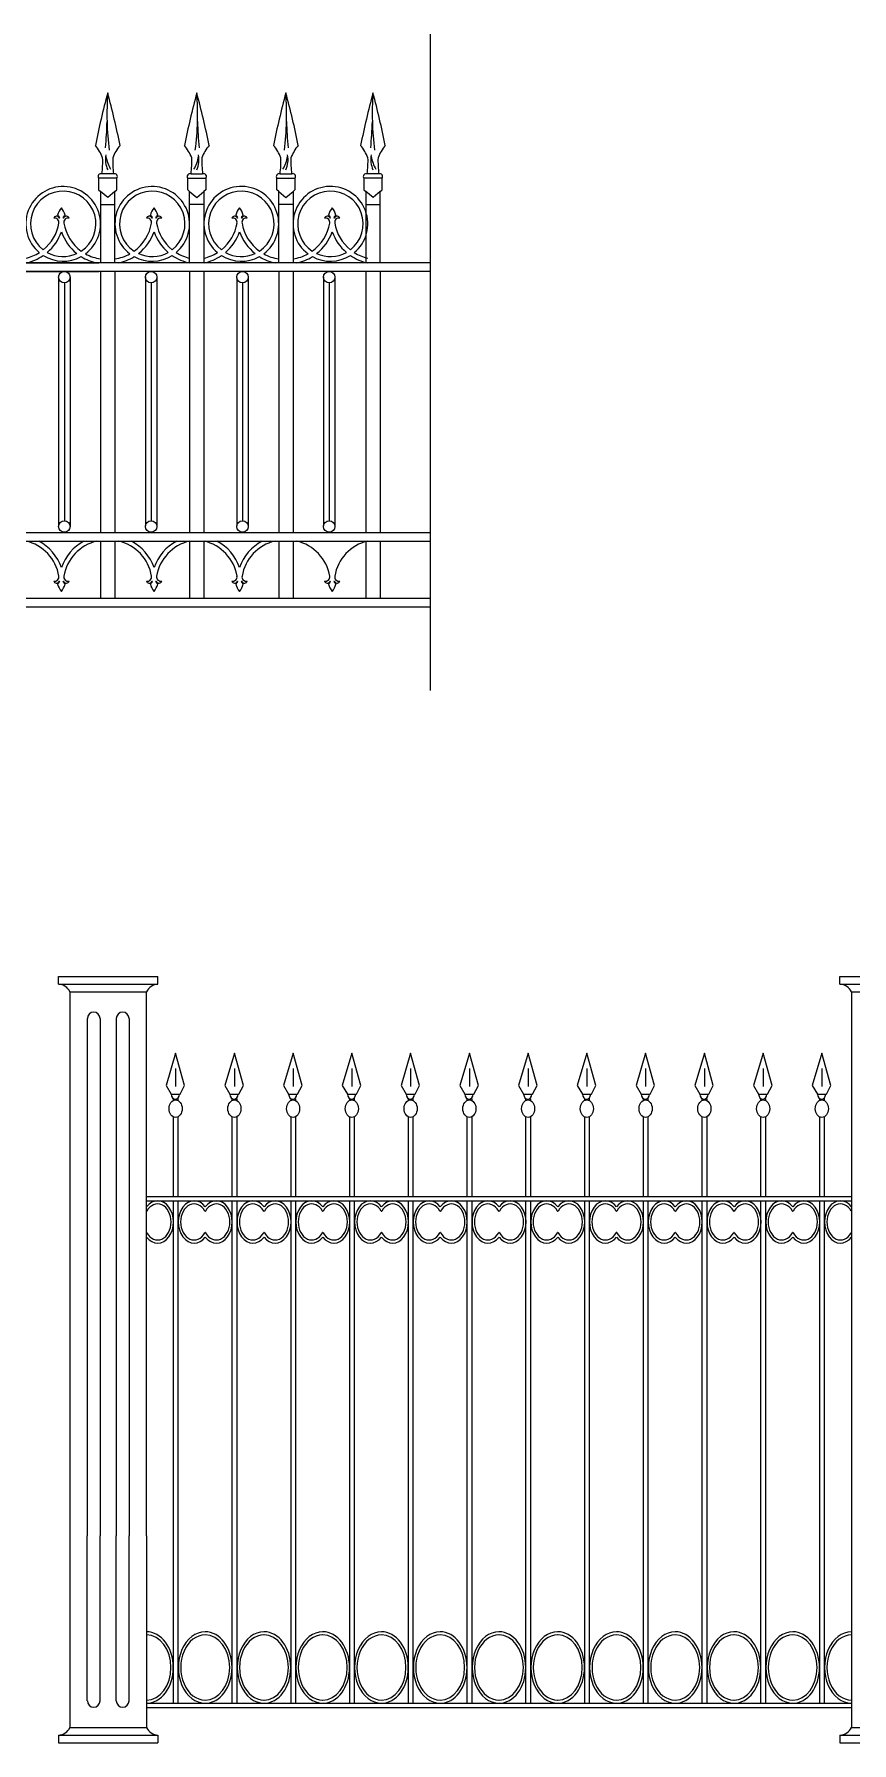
# Model space of a CAD drawing. Header units: millimetres. Extents: x 2621 to 26934, y 11979 to 27988.
# Drawn here: x 8631 to 10765, y 23427 to 27886 of the extents above; entities that cross this region are included whole.
import ezdxf

# ---------------------------------------------------------------- set-up
doc = ezdxf.new("R2010")
doc.units = ezdxf.units.MM

# ---------------------------------------------------------------- blocks, each defined once
blk = doc.blocks.new('A$C5F7664C4')
for p, q in [((1268.7, 856.4), (1268.7, 0)), ((855.6, 674), (840.4, 674)), ((956.7, 674), (971.8, 674)), ((1072.9, 674), (1088.1, 674)), ((1201.7, 674), (1186.6, 674)), ((859.9, 668.3), (836.2, 668.3)), ((836.2, 668.3), (836.2, 653.1)), ((836.2, 653.1), (838.6, 651)), ((848, 643.1), (838.6, 651)), ((838.6, 651), (838.6, 558)), ((857.4, 651), (848, 643.1)), ((857.4, 651), (859.9, 653.1)), ((857.4, 558), (857.4, 651)), ((859.9, 653.1), (859.9, 668.3)), ((952.4, 668.3), (976.1, 668.3)), ((952.4, 653.1), (952.4, 668.3)), ((954.9, 651), (952.4, 653.1)), ((954.9, 651), (964.3, 643.1)), ((954.9, 558), (954.9, 651)), ((964.3, 643.1), (973.6, 651)), ((976.1, 653.1), (973.6, 651)), ((973.6, 651), (973.6, 558)), ((976.1, 668.3), (976.1, 653.1)), ((1068.7, 668.3), (1092.4, 668.3)), ((1068.7, 653.1), (1068.7, 668.3)), ((1071.1, 651), (1068.7, 653.1)), ((1071.1, 651), (1080.5, 643.1)), ((1071.1, 558), (1071.1, 651)), ((1080.5, 643.1), (1089.9, 651)), ((1092.4, 653.1), (1089.9, 651)), ((1089.9, 651), (1089.9, 558)), ((1092.4, 668.3), (1092.4, 653.1)), ((1206, 668.3), (1182.3, 668.3)), ((1182.3, 668.3), (1182.3, 653.1)), ((1182.3, 653.1), (1184.8, 651)), ((1194.2, 643.1), (1184.8, 651)), ((1184.8, 651), (1184.8, 558)), ((1203.5, 651), (1194.2, 643.1)), ((1203.5, 651), (1206, 653.1)), ((1203.5, 558), (1203.5, 651)), ((1206, 653.1), (1206, 668.3)), ((838.6, 634), (857.4, 634)), ((973.6, 634), (954.9, 634)), ((1089.9, 634), (1071.1, 634)), ((1184.8, 634), (1203.5, 634)), ((1268.8, 558), (0.1, 558)), ((724.3, 558), (836.3, 558)), ((1268.8, 546.7), (0.1, 546.7)), ((724.3, 546.7), (836.3, 546.7)), ((783.9, 538.5), (783.9, 214.7)), ((798.9, 539.8), (798.9, 214.6)), ((838.6, 546.7), (838.6, 206.1)), ((857.4, 546.7), (857.4, 206.1)), ((897.2, 539.8), (897.2, 214.6)), ((912.1, 538.5), (912.1, 214.7)), ((954.9, 546.7), (954.9, 206.1)), ((973.6, 546.7), (973.6, 206.1)), ((1016.4, 538.5), (1016.4, 214.7)), ((1031.4, 539.8), (1031.4, 214.6)), ((1071.1, 546.7), (1071.1, 206.1)), ((1089.9, 546.7), (1089.9, 206.1)), ((1129.7, 539.8), (1129.7, 214.6)), ((1144.6, 538.5), (1144.6, 214.7)), ((1184.8, 546.7), (1184.8, 206.1)), ((1203.5, 546.7), (1203.5, 206.1)), ((791.4, 531.3), (791.4, 221.5)), ((904.6, 531.3), (904.6, 221.5)), ((1023.9, 531.3), (1023.9, 221.5)), ((1137.1, 531.3), (1137.1, 221.5)), ((0.1, 206.1), (1268.8, 206.1)), ((0.1, 194.9), (1268.8, 194.9)), ((838.6, 194.9), (838.6, 120.4)), ((857.4, 194.9), (857.4, 120.4)), ((954.9, 194.9), (954.9, 120.4)), ((973.6, 194.9), (973.6, 120.4)), ((1071.1, 194.9), (1071.1, 120.4)), ((1089.9, 194.9), (1089.9, 120.4)), ((1184.8, 194.9), (1184.8, 120.4)), ((1203.5, 194.9), (1203.5, 120.4)), ((0.1, 120.4), (1268.8, 120.4)), ((0.1, 109.2), (1268.8, 109.2))]:
    blk.add_line(p, q)
for centre in [(791.4, 539.2), (904.6, 539.2), (1023.9, 539.2), (1137.1, 539.2), (791.4, 214), (904.6, 214), (1023.9, 214), (1137.1, 214)]:
    blk.add_circle(centre, 7.5)
for centre, radius, start, end in [((1887.2, 498.8), 1076.5, 164.8759, 168.6219), ((1222.3, 752.4), 375.3, 175.8421, 187.2601), ((-191.2, 498.8), 1076.5, 11.3781, 15.1241), ((2003.5, 498.8), 1076.5, 164.8759, 168.6219), ((590, 752.4), 375.3, 352.7399, 4.1579), ((-75, 498.8), 1076.5, 11.3781, 15.1241), ((2119.7, 498.8), 1076.5, 164.8759, 168.6219), ((706.2, 752.4), 375.3, 352.7399, 4.1579), ((41.3, 498.8), 1076.5, 11.3781, 15.1241), ((2233.4, 498.8), 1076.5, 164.8759, 168.6219), ((1568.5, 752.4), 375.3, 175.8421, 187.2601), ((154.9, 498.8), 1076.5, 11.3781, 15.1241), ((376.3, 754.1), 471, 354.4074, 358.5656), ((1436, 754.1), 471, 181.4344, 185.5926), ((1552.2, 754.1), 471, 181.4344, 185.5926), ((722.5, 754.1), 471, 354.4074, 358.5656), ((792.2, 676.9), 52.4, 20.1731, 40.7885), ((715.4, 690.2), 126.1, 352.6294, 2.1624), ((876.9, 692.5), 31.8, 168.7478, 204.5252), ((891.8, 704.3), 46.7, 189.4762, 211.1418), ((980.6, 690.2), 126.1, 177.8376, 187.3706), ((903.8, 676.9), 52.4, 139.2115, 159.8269), ((908.4, 676.9), 52.4, 20.1731, 40.7885), ((831.7, 690.2), 126.1, 352.6294, 2.1624), ((920.5, 704.3), 46.7, 328.8582, 350.5238), ((935.3, 692.5), 31.8, 335.4748, 11.2522), ((1096.9, 690.2), 126.1, 177.8376, 187.3706), ((1020.1, 676.9), 52.4, 139.2115, 159.8269), ((1024.7, 676.9), 52.4, 20.1731, 40.7885), ((947.9, 690.2), 126.1, 352.6294, 2.1624), ((1036.7, 704.3), 46.7, 328.8582, 350.5238), ((1051.6, 692.5), 31.8, 335.4748, 11.2522), ((1213.1, 690.2), 126.1, 177.8376, 187.3706), ((1136.3, 676.9), 52.4, 139.2115, 159.8269), ((1138.3, 676.9), 52.4, 20.1731, 40.7885), ((1061.6, 690.2), 126.1, 352.6294, 2.1624), ((1223.1, 692.5), 31.8, 168.7478, 204.5252), ((1238, 704.3), 46.7, 189.4762, 211.1418), ((1326.8, 690.2), 126.1, 177.8376, 187.3706), ((1250, 676.9), 52.4, 139.2115, 159.8269), ((839.1, 670.6), 3.69, 67.773, 218.4536), ((857, 670.6), 3.69, 321.5464, 112.227), ((955.3, 670.6), 3.69, 67.773, 218.4536), ((973.2, 670.6), 3.69, 321.5464, 112.227), ((1071.6, 670.6), 3.69, 67.773, 218.4536), ((1089.5, 670.6), 3.69, 321.5464, 112.227), ((1185.2, 670.6), 3.69, 67.773, 218.4536), ((1203.1, 670.6), 3.69, 321.5464, 112.227), ((789.9, 608.9), 48.7, 306.7117, 230.2398), ((789.9, 608.9), 42.7, 303.6163, 232.3669), ((906.1, 608.9), 48.7, 309.7602, 233.2883), ((906.1, 608.9), 42.7, 307.6331, 236.3837), ((1022.4, 608.9), 48.8, 306.7117, 230.2398), ((1022.4, 608.9), 42.7, 303.6163, 232.3669), ((1138.6, 608.9), 48.8, 309.7602, 233.2883), ((1138.6, 608.9), 42.7, 307.6331, 236.3837), ((808, 613.5), 26.2, 141.4306, 165.4114), ((767, 613.5), 26.2, 14.5886, 38.5694), ((929, 613.5), 26.2, 141.4306, 165.4114), ((888, 613.5), 26.2, 14.5886, 38.5694), ((1040.5, 613.5), 26.2, 141.4306, 165.4114), ((999.5, 613.5), 26.2, 14.5886, 38.5694), ((1161.5, 613.5), 26.2, 141.4306, 165.4114), ((1120.5, 613.5), 26.2, 14.5886, 38.5694), ((728.5, 619.2), 56.6, 308.6556, 350.4997), ((781.5, 615), 4.12, 132.8435, 163.9209), ((778.9, 610.9), 5.41, 348.6928, 105.1076), ((781.2, 615.2), 3.77, 96.7186, 131.6928), ((781.1, 615.5), 3.46, 27.7711, 95.4371), ((774.5, 610.3), 12.8, 31.4689, 50.3947), ((784.8, 617.1), 0.646, 180, 342.558), ((800.5, 610.3), 12.8, 129.6053, 148.5311), ((790.3, 617.1), 0.646, 197.442, 360), ((796.1, 610.9), 5.41, 74.8924, 191.3072), ((846.6, 619.2), 56.6, 189.5003, 234.2698), ((794, 615.5), 3.46, 84.5629, 152.2289), ((793.9, 615.2), 3.77, 48.3072, 83.2814), ((793.4, 614.9), 4.34, 16.8783, 46.3573), ((849.4, 619.2), 56.6, 305.7302, 350.4997), ((902.7, 614.9), 4.34, 133.6427, 163.1217), ((899.9, 610.9), 5.41, 348.6928, 105.1076), ((902.2, 615.2), 3.77, 96.7186, 131.6928), ((902.1, 615.5), 3.46, 27.7711, 95.4371), ((895.5, 610.3), 12.8, 31.4689, 50.3947), ((905.8, 617.1), 0.646, 180, 342.558), ((921.5, 610.3), 12.8, 129.6053, 148.5311), ((911.2, 617.1), 0.646, 197.442, 360), ((917.1, 610.9), 5.41, 74.8924, 191.3072), ((967.6, 619.2), 56.6, 189.5003, 231.3444), ((915, 615.5), 3.46, 84.5629, 152.2289), ((914.8, 615.2), 3.77, 48.3072, 83.2814), ((914.5, 615), 4.12, 16.0791, 47.1565), ((961, 619.2), 56.6, 308.6556, 350.4997), ((1014, 615), 4.12, 132.8435, 163.9209), ((1011.4, 610.9), 5.41, 348.6928, 105.1076), ((1013.7, 615.2), 3.77, 96.7186, 131.6928), ((1013.6, 615.5), 3.46, 27.7711, 95.4371), ((1007, 610.3), 12.8, 31.4689, 50.3947), ((1017.3, 617.1), 0.646, 180, 342.558), ((1033, 610.3), 12.8, 129.6053, 148.5311), ((1022.8, 617.1), 0.646, 197.442, 360), ((1028.6, 610.9), 5.41, 74.8924, 191.3072), ((1079.1, 619.2), 56.6, 189.5003, 234.2698), ((1026.5, 615.5), 3.46, 84.5629, 152.2289), ((1026.4, 615.2), 3.77, 48.3072, 83.2814), ((1025.9, 614.9), 4.34, 16.8783, 46.3573), ((1081.9, 619.2), 56.6, 305.7302, 350.4997), ((1135.2, 614.9), 4.34, 133.6427, 163.1217), ((1132.4, 610.9), 5.41, 348.6928, 105.1076), ((1134.7, 615.2), 3.77, 96.7186, 131.6928), ((1134.6, 615.5), 3.46, 27.7711, 95.4371), ((1128, 610.3), 12.8, 31.4689, 50.3947), ((1138.3, 617.1), 0.646, 180, 342.558), ((1154, 610.3), 12.8, 129.6053, 148.5311), ((1143.7, 617.1), 0.646, 197.442, 360), ((1149.6, 610.9), 5.41, 74.8924, 191.3072), ((1200.1, 619.2), 56.6, 189.5003, 231.3444), ((1147.5, 615.5), 3.46, 84.5629, 152.2289), ((1147.3, 615.2), 3.77, 48.3072, 83.2814), ((1147, 615), 4.12, 16.0791, 47.1565), ((728.5, 619.2), 62.6, 310.4242, 340.7624), ((846.6, 619.2), 62.6, 199.2376, 231.7268), ((849.4, 619.2), 62.6, 308.2732, 340.7624), ((967.6, 619.2), 62.6, 199.2376, 229.5758), ((961, 619.2), 62.6, 310.4242, 340.7624), ((1079.1, 619.2), 62.6, 199.2376, 231.7268), ((1081.9, 619.2), 62.6, 308.2732, 340.7624), ((1200.1, 619.2), 62.6, 199.2376, 229.5758), ((728.5, 619.2), 56.6, 282.9557, 302.3359), ((728.5, 619.2), 62.6, 281.6945, 304.504), ((789.9, 608.9), 48.8, 237.7768, 298.8192), ((789.9, 608.9), 42.7, 240.7841, 294.8223), ((846.6, 619.2), 62.6, 237.9513, 258.3055), ((846.6, 619.2), 56.6, 240.8454, 261.9254), ((849.4, 619.2), 56.6, 278.0746, 299.1546), ((849.4, 619.2), 62.6, 281.6945, 302.0487), ((906.1, 608.9), 48.8, 241.1808, 302.2232), ((906.1, 608.9), 42.7, 245.1777, 299.2159), ((967.6, 619.2), 62.6, 235.496, 258.3055), ((967.6, 619.2), 56.6, 237.6641, 257.0443), ((961, 619.2), 56.6, 282.9557, 302.3359), ((961, 619.2), 62.6, 281.6945, 304.504), ((1022.4, 608.9), 48.8, 237.7768, 298.8192), ((1022.4, 608.9), 42.7, 240.7841, 294.8223), ((1079.1, 619.2), 62.6, 237.9513, 258.3055), ((1079.1, 619.2), 56.6, 240.8454, 261.9254), ((1081.9, 619.2), 56.6, 278.0746, 299.1546), ((1081.9, 619.2), 62.6, 281.6945, 302.0487), ((1138.6, 608.9), 48.8, 241.1808, 302.2232), ((1138.6, 608.9), 42.7, 245.1777, 299.2159), ((1200.1, 619.2), 62.6, 235.496, 258.3055), ((1200.1, 619.2), 56.6, 237.6641, 257.0443), ((728.5, 139.7), 56.6, 9.5003, 77.0443), ((728.5, 139.7), 62.6, 19.2376, 61.7716), ((846.6, 139.7), 62.6, 118.2284, 160.7624), ((846.6, 139.7), 56.6, 102.9557, 170.4997), ((849.4, 139.7), 56.6, 9.5003, 77.0443), ((849.4, 139.7), 62.6, 19.2376, 61.7716), ((967.6, 139.7), 62.6, 118.2284, 160.7624), ((967.6, 139.7), 56.6, 102.9557, 170.4997), ((961, 139.7), 56.6, 9.5003, 77.0443), ((961, 139.7), 62.6, 19.2376, 61.7716), ((1079.1, 139.7), 62.6, 118.2284, 160.7624), ((1079.1, 139.7), 56.6, 102.9557, 170.4997), ((1081.9, 139.7), 56.6, 9.5003, 77.0443), ((1200.1, 139.7), 56.6, 102.9557, 170.4997), ((778.9, 148), 5.41, 254.853, 11.3466), ((781.5, 143.9), 4.12, 196.0791, 227.1565), ((781.2, 143.7), 3.77, 228.3072, 263.2814), ((781.1, 143.4), 3.46, 264.5629, 332.2289), ((774.5, 148.7), 12.8, 309.6053, 328.5311), ((808, 145.4), 26.2, 194.5886, 218.5694), ((784.8, 141.8), 0.646, 17.442, 180), ((767, 145.4), 26.2, 321.4306, 345.4114), ((790.3, 141.8), 0.646, 0, 162.558), ((800.5, 148.7), 12.8, 211.4689, 230.3947), ((796.1, 148), 5.41, 168.6928, 285.1076), ((794, 143.4), 3.46, 207.7711, 275.4371), ((793.9, 143.7), 3.77, 276.7186, 311.6928), ((793.4, 144.1), 4.34, 313.6427, 343.1217), ((899.9, 148), 5.41, 254.8924, 11.3072), ((902.7, 144.1), 4.34, 196.8783, 226.3573), ((902.2, 143.7), 3.77, 228.3072, 263.2814), ((902.1, 143.4), 3.46, 264.5629, 332.2289), ((895.5, 148.7), 12.8, 309.6053, 328.5311), ((929, 145.4), 26.2, 194.5886, 218.5694), ((905.8, 141.8), 0.646, 17.442, 180), ((888, 145.4), 26.2, 321.4306, 345.4114), ((911.2, 141.8), 0.646, 0, 162.558), ((921.5, 148.7), 12.8, 211.4689, 230.3947), ((917.1, 148), 5.41, 168.6534, 285.147), ((915, 143.4), 3.46, 207.7711, 275.4371), ((914.8, 143.7), 3.77, 276.7186, 311.6928), ((914.5, 143.9), 4.12, 312.8435, 343.9209), ((1011.4, 148), 5.41, 254.853, 11.3466), ((1014, 143.9), 4.12, 196.0791, 227.1565), ((1013.7, 143.7), 3.77, 228.3072, 263.2814), ((1013.6, 143.4), 3.46, 264.5629, 332.2289), ((1007, 148.7), 12.8, 309.6053, 328.5311), ((1040.5, 145.4), 26.2, 194.5886, 218.5694), ((1017.3, 141.8), 0.646, 17.442, 180), ((999.5, 145.4), 26.2, 321.4306, 345.4114), ((1022.8, 141.8), 0.646, 0, 162.558), ((1033, 148.7), 12.8, 211.4689, 230.3947), ((1028.6, 148), 5.41, 168.6928, 285.1076), ((1026.5, 143.4), 3.46, 207.7711, 275.4371), ((1026.4, 143.7), 3.77, 276.7186, 311.6928), ((1025.9, 144.1), 4.34, 313.6427, 343.1217), ((1132.4, 148), 5.41, 254.8924, 11.3072), ((1135.2, 144.1), 4.34, 196.8783, 226.3573), ((1134.7, 143.7), 3.77, 228.3072, 263.2814), ((1134.6, 143.4), 3.46, 264.5629, 332.2289), ((1128, 148.7), 12.8, 309.6053, 328.5311), ((1161.5, 145.4), 26.2, 194.5886, 218.5694), ((1138.3, 141.8), 0.646, 17.442, 180), ((1120.5, 145.4), 26.2, 321.4306, 345.4114), ((1143.7, 141.8), 0.646, 0, 162.558), ((1154, 148.7), 12.8, 211.4689, 230.3947), ((1149.6, 148), 5.41, 168.6534, 285.147), ((1147.5, 143.4), 3.46, 207.7711, 275.4371), ((1147.3, 143.7), 3.77, 276.7186, 311.6928), ((1147, 143.9), 4.12, 312.8435, 343.9209)]:
    blk.add_arc(centre, radius, start, end)
blk = doc.blocks.new('A$C706C61E7')
for p, q in [((0, 1980), (0, 2000)), ((0, 2000), (259.6, 2000)), ((0, 1980), (259.6, 1980)), ((259.6, 1980), (259.6, 2000)), ((2039.7, 2000), (2299.3, 2000)), ((2039.7, 1980), (2039.7, 2000)), ((2039.7, 1980), (2299.3, 1980)), ((29.8, 1960), (29.8, 40)), ((29.8, 1960), (229.8, 1960)), ((229.8, 540), (229.8, 1960)), ((2069.5, 1960), (2069.5, 40)), ((2069.5, 1960), (2269.5, 1960)), ((75.3, 1890.3), (75.3, 540)), ((108.8, 1890.3), (108.8, 540)), ((150.8, 1890.3), (150.8, 540)), ((184.3, 1890.3), (184.3, 540)), ((305.7, 1800), (280.7, 1715.2)), ((329.1, 1715.2), (305.7, 1800)), ((459.1, 1800), (434, 1715.2)), ((482.5, 1715.2), (459.1, 1800)), ((612.4, 1800), (587.3, 1715.2)), ((635.8, 1715.2), (612.4, 1800)), ((765.7, 1800), (740.7, 1715.2)), ((789.1, 1715.2), (765.7, 1800)), ((919.1, 1800), (894, 1715.2)), ((942.5, 1715.2), (919.1, 1800)), ((1072.4, 1800), (1047.3, 1715.2)), ((1095.8, 1715.2), (1072.4, 1800)), ((1225.7, 1800), (1200.7, 1715.2)), ((1249.1, 1715.2), (1225.7, 1800)), ((1379.1, 1800), (1354, 1715.2)), ((1402.5, 1715.2), (1379.1, 1800)), ((1532.4, 1800), (1507.3, 1715.2)), ((1555.8, 1715.2), (1532.4, 1800)), ((1685.7, 1800), (1660.7, 1715.2)), ((1709.1, 1715.2), (1685.7, 1800)), ((1839.1, 1800), (1814, 1715.2)), ((1862.5, 1715.2), (1839.1, 1800)), ((1992.4, 1800), (1967.3, 1715.2)), ((2015.8, 1715.2), (1992.4, 1800)), ((305.7, 1759.8), (305.7, 1713)), ((459.1, 1759.8), (459.1, 1713)), ((612.4, 1759.8), (612.4, 1713)), ((765.7, 1759.8), (765.7, 1713)), ((919.1, 1759.8), (919.1, 1713)), ((1072.4, 1759.8), (1072.4, 1713)), ((1225.7, 1759.8), (1225.7, 1713)), ((1379.1, 1759.8), (1379.1, 1713)), ((1532.4, 1759.8), (1532.4, 1713)), ((1685.7, 1759.8), (1685.7, 1713)), ((1839.1, 1759.8), (1839.1, 1713)), ((1992.4, 1759.8), (1992.4, 1713)), ((280.7, 1715.2), (294.1, 1692.9)), ((317.4, 1692.9), (329.1, 1715.2)), ((434, 1715.2), (447.4, 1692.9)), ((470.8, 1692.9), (482.5, 1715.2)), ((587.3, 1715.2), (600.7, 1692.9)), ((624.1, 1692.9), (635.8, 1715.2)), ((740.7, 1715.2), (754, 1692.9)), ((777.4, 1692.9), (789.1, 1715.2)), ((894, 1715.2), (907.4, 1692.9)), ((930.8, 1692.9), (942.5, 1715.2)), ((1047.3, 1715.2), (1060.7, 1692.9)), ((1084.1, 1692.9), (1095.8, 1715.2)), ((1200.7, 1715.2), (1214, 1692.9)), ((1237.4, 1692.9), (1249.1, 1715.2)), ((1354, 1715.2), (1367.4, 1692.9)), ((1390.8, 1692.9), (1402.5, 1715.2)), ((1507.3, 1715.2), (1520.7, 1692.9)), ((1544.1, 1692.9), (1555.8, 1715.2)), ((1660.7, 1715.2), (1674, 1692.9)), ((1697.4, 1692.9), (1709.1, 1715.2)), ((1814, 1715.2), (1827.4, 1692.9)), ((1850.8, 1692.9), (1862.5, 1715.2)), ((1967.3, 1715.2), (1980.7, 1692.9)), ((2004.1, 1692.9), (2015.8, 1715.2)), ((294.1, 1692.9), (317.4, 1692.9)), ((300.2, 1676.5), (300.2, 1680.6)), ((312.7, 1675.8), (312.7, 1680.6)), ((447.4, 1692.9), (470.8, 1692.9)), ((453.6, 1676.5), (453.6, 1680.6)), ((466, 1675.8), (466, 1680.6)), ((600.7, 1692.9), (624.1, 1692.9)), ((606.9, 1676.5), (606.9, 1680.6)), ((619.3, 1675.8), (619.3, 1680.6)), ((754, 1692.9), (777.4, 1692.9)), ((760.2, 1676.5), (760.2, 1680.6)), ((772.7, 1675.8), (772.7, 1680.6)), ((907.4, 1692.9), (930.8, 1692.9)), ((913.6, 1676.5), (913.6, 1680.6)), ((926, 1675.8), (926, 1680.6)), ((1060.7, 1692.9), (1084.1, 1692.9)), ((1066.9, 1676.5), (1066.9, 1680.6)), ((1079.3, 1675.8), (1079.3, 1680.6)), ((1214, 1692.9), (1237.4, 1692.9)), ((1220.2, 1676.5), (1220.2, 1680.6)), ((1232.7, 1675.8), (1232.7, 1680.6)), ((1367.4, 1692.9), (1390.8, 1692.9)), ((1373.6, 1676.5), (1373.6, 1680.6)), ((1386, 1675.8), (1386, 1680.6)), ((1520.7, 1692.9), (1544.1, 1692.9)), ((1526.9, 1676.5), (1526.9, 1680.6)), ((1539.3, 1675.8), (1539.3, 1680.6)), ((1674, 1692.9), (1697.4, 1692.9)), ((1680.2, 1676.5), (1680.2, 1680.6)), ((1692.7, 1675.8), (1692.7, 1680.6)), ((1827.4, 1692.9), (1850.8, 1692.9)), ((1833.5, 1676.5), (1833.5, 1680.6)), ((1846, 1675.8), (1846, 1680.6)), ((1980.7, 1692.9), (2004.1, 1692.9)), ((1986.9, 1676.5), (1986.9, 1680.6)), ((1999.3, 1675.8), (1999.3, 1680.6)), ((300.2, 1425.7), (300.2, 1633.4)), ((312.7, 1425.7), (312.7, 1634.2)), ((453.6, 1425.7), (453.6, 1633.4)), ((466, 1425.7), (466, 1634.2)), ((606.9, 1425.7), (606.9, 1633.4)), ((619.3, 1425.7), (619.3, 1634.2)), ((760.2, 1425.7), (760.2, 1633.4)), ((772.7, 1425.7), (772.7, 1634.2)), ((913.6, 1425.7), (913.6, 1633.4)), ((926, 1425.7), (926, 1634.2)), ((1066.9, 1425.7), (1066.9, 1633.4)), ((1079.3, 1425.7), (1079.3, 1634.2)), ((1220.2, 1425.7), (1220.2, 1633.4)), ((1232.7, 1425.7), (1232.7, 1634.2)), ((1373.6, 1425.7), (1373.6, 1633.4)), ((1386, 1425.7), (1386, 1634.2)), ((1526.9, 1425.7), (1526.9, 1633.4)), ((1539.3, 1425.7), (1539.3, 1634.2)), ((1680.2, 1425.7), (1680.2, 1633.4)), ((1692.7, 1425.7), (1692.7, 1634.2)), ((1833.5, 1425.7), (1833.5, 1633.4)), ((1846, 1425.7), (1846, 1634.2)), ((1986.9, 1425.7), (1986.9, 1633.4)), ((1999.3, 1425.7), (1999.3, 1634.2)), ((229.8, 1425.7), (382.8, 1425.7)), ((229.8, 1414.6), (382.8, 1414.6)), ((300.2, 727.1), (300.2, 1414.6)), ((312.7, 727.1), (312.7, 1414.6)), ((383.1, 1425.7), (536.2, 1425.7)), ((383.1, 1414.6), (536.2, 1414.6)), ((453.6, 727.1), (453.6, 1414.6)), ((466, 727.1), (466, 1414.6)), ((536.5, 1425.7), (689.5, 1425.7)), ((536.5, 1414.6), (689.5, 1414.6)), ((606.9, 727.1), (606.9, 1414.6)), ((619.3, 727.1), (619.3, 1414.6)), ((689.8, 1425.7), (842.8, 1425.7)), ((689.8, 1414.6), (842.8, 1414.6)), ((760.2, 727.1), (760.2, 1414.6)), ((772.7, 727.1), (772.7, 1414.6)), ((843.1, 1425.7), (996.2, 1425.7)), ((843.1, 1414.6), (996.2, 1414.6)), ((913.6, 727.1), (913.6, 1414.6)), ((926, 727.1), (926, 1414.6)), ((996.4, 1425.7), (1149.5, 1425.7)), ((996.4, 1414.6), (1149.5, 1414.6)), ((1066.9, 727.1), (1066.9, 1414.6)), ((1079.3, 727.1), (1079.3, 1414.6)), ((1149.8, 1425.7), (1302.8, 1425.7)), ((1149.8, 1414.6), (1302.8, 1414.6)), ((1220.2, 727.1), (1220.2, 1414.6)), ((1232.7, 727.1), (1232.7, 1414.6)), ((1303.1, 1425.7), (1456.2, 1425.7)), ((1303.1, 1414.6), (1456.2, 1414.6)), ((1373.6, 727.1), (1373.6, 1414.6)), ((1386, 727.1), (1386, 1414.6)), ((1456.4, 1425.7), (1609.5, 1425.7)), ((1456.4, 1414.6), (1609.5, 1414.6)), ((1526.9, 727.1), (1526.9, 1414.6)), ((1539.3, 727.1), (1539.3, 1414.6)), ((1609.8, 1425.7), (1762.8, 1425.7)), ((1609.8, 1414.6), (1762.8, 1414.6)), ((1680.2, 727.1), (1680.2, 1414.6)), ((1692.7, 727.1), (1692.7, 1414.6)), ((1763.1, 1425.7), (1916.2, 1425.7)), ((1763.1, 1414.6), (1916.2, 1414.6)), ((1833.5, 727.1), (1833.5, 1414.6)), ((1846, 727.1), (1846, 1414.6)), ((1916.4, 1425.7), (2069.5, 1425.7)), ((1916.4, 1414.6), (2069.5, 1414.6)), ((1986.9, 727.1), (1986.9, 1414.6)), ((1999.3, 727.1), (1999.3, 1414.6)), ((300.2, 103.3), (300.2, 727.1)), ((312.7, 103.3), (312.7, 727.1)), ((453.6, 103.3), (453.6, 727.1)), ((466, 103.3), (466, 727.1)), ((606.9, 103.3), (606.9, 727.1)), ((619.3, 103.3), (619.3, 727.1)), ((760.2, 103.3), (760.2, 727.1)), ((772.7, 103.3), (772.7, 727.1)), ((913.6, 103.3), (913.6, 727.1)), ((926, 103.3), (926, 727.1)), ((1066.9, 103.3), (1066.9, 727.1)), ((1079.3, 103.3), (1079.3, 727.1)), ((1220.2, 103.3), (1220.2, 727.1)), ((1232.7, 103.3), (1232.7, 727.1)), ((1373.6, 103.3), (1373.6, 727.1)), ((1386, 103.3), (1386, 727.1)), ((1526.9, 103.3), (1526.9, 727.1)), ((1539.3, 103.3), (1539.3, 727.1)), ((1680.2, 103.3), (1680.2, 727.1)), ((1692.7, 103.3), (1692.7, 727.1)), ((1833.5, 103.3), (1833.5, 727.1)), ((1846, 103.3), (1846, 727.1)), ((1986.9, 103.3), (1986.9, 727.1)), ((1999.3, 103.3), (1999.3, 727.1)), ((75.3, 109.7), (75.3, 540)), ((108.8, 109.7), (108.8, 540)), ((150.8, 109.7), (150.8, 540)), ((184.3, 109.7), (184.3, 540)), ((229.8, 540), (229.8, 40)), ((229.8, 103.3), (382.8, 103.3)), ((229.8, 92.3), (382.8, 92.3)), ((383.1, 103.3), (536.2, 103.3)), ((383.1, 92.3), (536.2, 92.3)), ((536.5, 103.3), (689.5, 103.3)), ((536.5, 92.3), (689.5, 92.3)), ((689.8, 103.3), (842.8, 103.3)), ((689.8, 92.3), (842.8, 92.3)), ((843.1, 103.3), (996.2, 103.3)), ((843.1, 92.3), (996.2, 92.3)), ((996.4, 103.3), (1149.5, 103.3)), ((996.4, 92.3), (1149.5, 92.3)), ((1149.8, 103.3), (1302.8, 103.3)), ((1149.8, 92.3), (1302.8, 92.3)), ((1303.1, 103.3), (1456.2, 103.3)), ((1303.1, 92.3), (1456.2, 92.3)), ((1456.4, 103.3), (1609.5, 103.3)), ((1456.4, 92.3), (1609.5, 92.3)), ((1609.8, 103.3), (1762.8, 103.3)), ((1609.8, 92.3), (1762.8, 92.3)), ((1763.1, 103.3), (1916.2, 103.3)), ((1763.1, 92.3), (1916.2, 92.3)), ((1916.4, 103.3), (2069.5, 103.3)), ((1916.4, 92.3), (2069.5, 92.3)), ((0, 20), (259.6, 20)), ((0, 20), (0, 0)), ((0, 0), (259.6, 0)), ((29.8, 40), (229.8, 40)), ((259.6, 20), (259.6, 0)), ((2039.7, 20), (2039.7, 0)), ((2039.7, 20), (2299.3, 20)), ((2039.7, 0), (2299.3, 0)), ((2069.5, 40), (2269.5, 40))]:
    blk.add_line(p, q)
for centre, radius, start, end in [((-1.1, 1946.2), 33.8, 24.106, 88.1433), ((260.7, 1946.2), 33.8, 91.8567, 155.894), ((2038.6, 1946.2), 33.8, 24.106, 88.1433), ((92.1, 1890.3), 16.7, 0, 180), ((167.5, 1890.3), 16.7, 0, 180), ((92.1, 109.7), 16.7, 180, 0), ((167.5, 109.7), 16.7, 180, 0), ((-1.1, 53.8), 33.8, 271.8567, 335.894), ((260.7, 53.8), 33.8, 204.106, 268.1433), ((2038.6, 53.8), 33.8, 271.8567, 335.894)]:
    blk.add_arc(centre, radius, start, end)
for centre, major_axis, start_param, end_param in [((305.7, 1655), (0, 22.8), 4.712389, 10.995574), ((304.9, 1694), (0, 14.5), 1.646729, 4.636456), ((459.1, 1655), (0, 22.8), 4.712389, 10.995574), ((458.2, 1694), (0, 14.5), 1.646729, 4.636456), ((612.4, 1655), (0, 22.8), 4.712389, 10.995574), ((611.6, 1694), (0, 14.5), 1.646729, 4.636456), ((765.7, 1655), (0, 22.8), 4.712389, 10.995574), ((764.9, 1694), (0, 14.5), 1.646729, 4.636456), ((919.1, 1655), (0, 22.8), 4.712389, 10.995574), ((918.2, 1694), (0, 14.5), 1.646729, 4.636456), ((1072.4, 1655), (0, 22.8), 4.712389, 10.995574), ((1071.6, 1694), (0, 14.5), 1.646729, 4.636456), ((1225.7, 1655), (0, 22.8), 4.712389, 10.995574), ((1224.9, 1694), (0, 14.5), 1.646729, 4.636456), ((1379.1, 1655), (0, 22.8), 4.712389, 10.995574), ((1378.2, 1694), (0, 14.5), 1.646729, 4.636456), ((1532.4, 1655), (0, 22.8), 4.712389, 10.995574), ((1531.6, 1694), (0, 14.5), 1.646729, 4.636456), ((1685.7, 1655), (0, 22.8), 4.712389, 10.995574), ((1684.9, 1694), (0, 14.5), 1.646729, 4.636456), ((1839.1, 1655), (0, 22.8), 4.712389, 10.995574), ((1838.2, 1694), (0, 14.5), 1.646729, 4.636456), ((1992.4, 1655), (0, 22.8), 4.712389, 10.995574), ((1991.6, 1694), (0, 14.5), 1.646729, 4.636456), ((229.8, 1388.4), (0, 1.38), 2.214297, 4.068888), ((258.8, 1359.4), (0, 55.3), 2.366195, 7.058583), ((258.8, 1359.4), (0, 47), 2.214297, 7.210481), ((354.1, 1359.4), (0, 55.3), -0.775397, 3.91699), ((354.1, 1359.4), (0, 47), -0.927295, 4.068888), ((383.1, 1388.4), (0, 1.38), 2.214297, 4.068888), ((383.1, 1388.4), (0, 1.38), 2.214297, 4.068888), ((412.1, 1359.4), (0, 55.3), 2.366195, 7.058583), ((412.1, 1359.4), (0, 47), 2.214297, 7.210481), ((507.4, 1359.4), (0, 55.3), -0.775397, 3.91699), ((507.4, 1359.4), (0, 47), -0.927295, 4.068888), ((536.5, 1388.4), (0, 1.38), 2.214297, 4.068888), ((536.5, 1388.4), (0, 1.38), 2.214297, 4.068888), ((565.5, 1359.4), (0, 55.3), 2.366195, 7.058583), ((565.5, 1359.4), (0, 47), 2.214297, 7.210481), ((660.8, 1359.4), (0, 55.3), -0.775397, 3.91699), ((660.8, 1359.4), (0, 47), -0.927295, 4.068888), ((689.8, 1388.4), (0, 1.38), 2.214297, 4.068888), ((689.8, 1388.4), (0, 1.38), 2.214297, 4.068888), ((718.8, 1359.4), (0, 55.3), 2.366195, 7.058583), ((718.8, 1359.4), (0, 47), 2.214297, 7.210481), ((814.1, 1359.4), (0, 55.3), -0.775397, 3.91699), ((814.1, 1359.4), (0, 47), -0.927295, 4.068888), ((843.1, 1388.4), (0, 1.38), 2.214297, 4.068888), ((843.1, 1388.4), (0, 1.38), 2.214297, 4.068888), ((872.1, 1359.4), (0, 55.3), 2.366195, 7.058583), ((872.1, 1359.4), (0, 47), 2.214297, 7.210481), ((967.4, 1359.4), (0, 55.3), -0.775397, 3.91699), ((967.4, 1359.4), (0, 47), -0.927295, 4.068888), ((996.4, 1388.4), (0, 1.38), 2.214297, 4.068888), ((996.4, 1388.4), (0, 1.38), 2.214297, 4.068888), ((1025.5, 1359.4), (0, 55.3), 2.366195, 7.058583), ((1025.5, 1359.4), (0, 47), 2.214297, 7.210481), ((1120.8, 1359.4), (0, 55.3), -0.775397, 3.91699), ((1120.8, 1359.4), (0, 47), -0.927295, 4.068888), ((1149.8, 1388.4), (0, 1.38), 2.214297, 4.068888), ((1149.8, 1388.4), (0, 1.38), 2.214297, 4.068888), ((1178.8, 1359.4), (0, 55.3), 2.366195, 7.058583), ((1178.8, 1359.4), (0, 47), 2.214297, 7.210481), ((1274.1, 1359.4), (0, 55.3), -0.775397, 3.91699), ((1274.1, 1359.4), (0, 47), -0.927295, 4.068888), ((1303.1, 1388.4), (0, 1.38), 2.214297, 4.068888), ((1303.1, 1388.4), (0, 1.38), 2.214297, 4.068888), ((1332.1, 1359.4), (0, 55.3), 2.366195, 7.058583), ((1332.1, 1359.4), (0, 47), 2.214297, 7.210481), ((1427.4, 1359.4), (0, 55.3), -0.775397, 3.91699), ((1427.4, 1359.4), (0, 47), -0.927295, 4.068888), ((1456.4, 1388.4), (0, 1.38), 2.214297, 4.068888), ((1456.4, 1388.4), (0, 1.38), 2.214297, 4.068888), ((1485.4, 1359.4), (0, 55.3), 2.366195, 7.058583), ((1485.4, 1359.4), (0, 47), 2.214297, 7.210481), ((1580.8, 1359.4), (0, 55.3), -0.775397, 3.91699), ((1580.8, 1359.4), (0, 47), -0.927295, 4.068888), ((1609.8, 1388.4), (0, 1.38), 2.214297, 4.068888), ((1609.8, 1388.4), (0, 1.38), 2.214297, 4.068888), ((1638.8, 1359.4), (0, 55.3), 2.366195, 7.058583), ((1638.8, 1359.4), (0, 47), 2.214297, 7.210481), ((1734.1, 1359.4), (0, 55.3), -0.775397, 3.91699), ((1734.1, 1359.4), (0, 47), -0.927295, 4.068888), ((1763.1, 1388.4), (0, 1.38), 2.214297, 4.068888), ((1763.1, 1388.4), (0, 1.38), 2.214297, 4.068888), ((1792.1, 1359.4), (0, 55.3), 2.366195, 7.058583), ((1792.1, 1359.4), (0, 47), 2.214297, 7.210481), ((1887.4, 1359.4), (0, 55.3), -0.775397, 3.91699), ((1887.4, 1359.4), (0, 47), -0.927295, 4.068888), ((1916.4, 1388.4), (0, 1.38), 2.214297, 4.068888), ((1916.4, 1388.4), (0, 1.38), 2.214297, 4.068888), ((1945.4, 1359.4), (0, 55.3), 2.366195, 7.058583), ((1945.4, 1359.4), (0, 47), 2.214297, 7.210481), ((2040.8, 1359.4), (0, 55.3), -0.775397, 3.91699), ((2040.8, 1359.4), (0, 47), -0.927295, 4.068888), ((383.1, 1330.3), (0, 1.38), -0.927295, 0.927295), ((383.1, 1330.3), (0, 1.38), -0.927295, 0.927295), ((536.5, 1330.3), (0, 1.38), -0.927295, 0.927295), ((536.5, 1330.3), (0, 1.38), -0.927295, 0.927295), ((689.8, 1330.3), (0, 1.38), -0.927295, 0.927295), ((689.8, 1330.3), (0, 1.38), -0.927295, 0.927295), ((843.1, 1330.3), (0, 1.38), -0.927295, 0.927295), ((843.1, 1330.3), (0, 1.38), -0.927295, 0.927295), ((996.4, 1330.3), (0, 1.38), -0.927295, 0.927295), ((996.4, 1330.3), (0, 1.38), -0.927295, 0.927295), ((1149.8, 1330.3), (0, 1.38), -0.927295, 0.927295), ((1149.8, 1330.3), (0, 1.38), -0.927295, 0.927295), ((1303.1, 1330.3), (0, 1.38), -0.927295, 0.927295), ((1303.1, 1330.3), (0, 1.38), -0.927295, 0.927295), ((1456.4, 1330.3), (0, 1.38), -0.927295, 0.927295), ((1456.4, 1330.3), (0, 1.38), -0.927295, 0.927295), ((1609.8, 1330.3), (0, 1.38), -0.927295, 0.927295), ((1609.8, 1330.3), (0, 1.38), -0.927295, 0.927295), ((1763.1, 1330.3), (0, 1.38), -0.927295, 0.927295), ((1763.1, 1330.3), (0, 1.38), -0.927295, 0.927295), ((1916.4, 1330.3), (0, 1.38), -0.927295, 0.927295), ((1916.4, 1330.3), (0, 1.38), -0.927295, 0.927295), ((229.8, 196.6), (0, 93.2), 3.141593, 6.283185), ((229.8, 196.6), (0, 85), 3.141593, 6.283185), ((382.8, 196.6), (0, 93.2), 0, 3.141593), ((382.8, 196.6), (0, 85), 0, 3.141593), ((383.1, 196.6), (0, 93.2), 3.141593, 6.283185), ((383.1, 196.6), (0, 85), 3.141593, 6.283185), ((536.2, 196.6), (0, 93.2), 0, 3.141593), ((536.2, 196.6), (0, 85), 0, 3.141593), ((536.5, 196.6), (0, 93.2), 3.141593, 6.283185), ((536.5, 196.6), (0, 85), 3.141593, 6.283185), ((689.5, 196.6), (0, 93.2), 0, 3.141593), ((689.5, 196.6), (0, 85), 0, 3.141593), ((689.8, 196.6), (0, 93.2), 3.141593, 6.283185), ((689.8, 196.6), (0, 85), 3.141593, 6.283185), ((842.8, 196.6), (0, 93.2), 0, 3.141593), ((842.8, 196.6), (0, 85), 0, 3.141593), ((843.1, 196.6), (0, 93.2), 3.141593, 6.283185), ((843.1, 196.6), (0, 85), 3.141593, 6.283185), ((996.2, 196.6), (0, 93.2), 0, 3.141593), ((996.2, 196.6), (0, 85), 0, 3.141593), ((996.4, 196.6), (0, 93.2), 3.141593, 6.283185), ((996.4, 196.6), (0, 85), 3.141593, 6.283185), ((1149.5, 196.6), (0, 93.2), 0, 3.141593), ((1149.5, 196.6), (0, 85), 0, 3.141593), ((1149.8, 196.6), (0, 93.2), 3.141593, 6.283185), ((1149.8, 196.6), (0, 85), 3.141593, 6.283185), ((1302.8, 196.6), (0, 93.2), 0, 3.141593), ((1302.8, 196.6), (0, 85), 0, 3.141593), ((1303.1, 196.6), (0, 93.2), 3.141593, 6.283185), ((1303.1, 196.6), (0, 85), 3.141593, 6.283185), ((1456.2, 196.6), (0, 93.2), 0, 3.141593), ((1456.2, 196.6), (0, 85), 0, 3.141593), ((1456.4, 196.6), (0, 93.2), 3.141593, 6.283185), ((1456.4, 196.6), (0, 85), 3.141593, 6.283185), ((1609.5, 196.6), (0, 93.2), 0, 3.141593), ((1609.5, 196.6), (0, 85), 0, 3.141593), ((1609.8, 196.6), (0, 93.2), 3.141593, 6.283185), ((1609.8, 196.6), (0, 85), 3.141593, 6.283185), ((1762.8, 196.6), (0, 93.2), 0, 3.141593), ((1762.8, 196.6), (0, 85), 0, 3.141593), ((1763.1, 196.6), (0, 93.2), 3.141593, 6.283185), ((1763.1, 196.6), (0, 85), 3.141593, 6.283185), ((1916.2, 196.6), (0, 93.2), 0, 3.141593), ((1916.2, 196.6), (0, 85), 0, 3.141593), ((1916.4, 196.6), (0, 93.2), 3.141593, 6.283185), ((1916.4, 196.6), (0, 85), 3.141593, 6.283185), ((2069.5, 196.6), (0, 93.2), 0, 3.141593), ((2069.5, 196.6), (0, 85), 0, 3.141593)]:
    blk.add_ellipse(centre, major_axis=major_axis, ratio=0.749583, start_param=start_param, end_param=end_param)

msp = doc.modelspace()

# ---------------------------------------------------------------- block references
at = {"xscale": 2, "yscale": 2, "zscale": 2}
msp.add_blockref('A$C5F7664C4', (7127.3, 26173.3), dxfattribs=at)
msp.add_blockref('A$C706C61E7', (8694.8, 23426.7))

doc.saveas('drawing.dxf')
